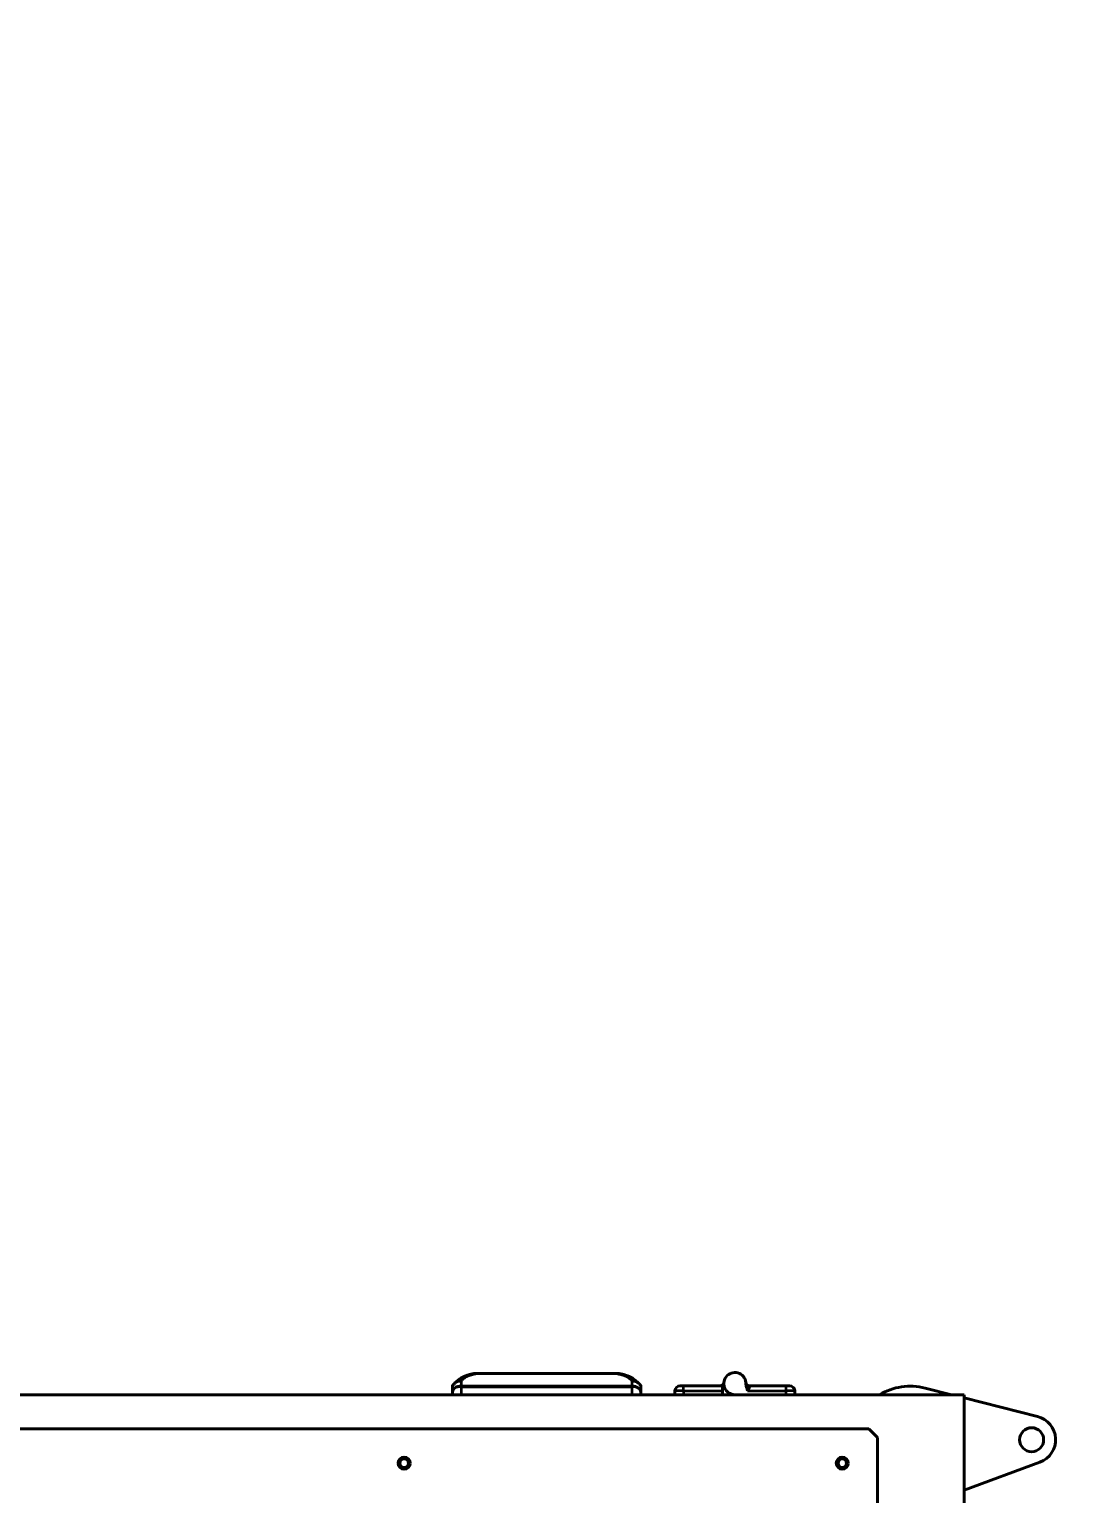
# Model space of a CAD drawing. Header units: millimetres. Extents: x 0 to 11890, y 0 to 8410.
# Drawn here: x 6791 to 7411, y 6522 to 7378 of the extents above; entities that cross this region are included whole.
import ezdxf

# ---------------------------------------------------------------- set-up
doc = ezdxf.new("R2010")
doc.units = ezdxf.units.MM
doc.header["$LTSCALE"] = 10
for name, color, linetype, lineweight in [('가시적인 것(ISO)', 3, 'Continuous', 40), ('가시적인 좁은 것(ISO)', 3, 'Continuous', 35), ('치수(ISO)', 2, 'Continuous', 25)]:
    doc.layers.add(name, color=color, linetype=linetype, lineweight=lineweight)
doc.styles.add('치수 텍스트_PSTEK_POSCO', font='isocp.shx')
doc.dimstyles.new('치수_PSTEK_POSCO', dxfattribs={"dimscale": 10, "dimtxt": 3, "dimasz": 2, "dimexe": 2, "dimexo": 2.5, "dimgap": 1, "dimtad": 1, "dimrnd": 1e-08, "dimdsep": 46, "dimtxsty": '치수 텍스트_PSTEK_POSCO', "dimcen": 0.09, "dimdle": 10, "dimclrd": 7, "dimclre": 7, "dimclrt": 2, "dimadec": 1, "dimazin": 2, "dimtfac": 1, "dimtmove": 0, "dimatfit": 3, "dimfxl": 0, "dimtolj": 1, "dimlwd": -1, "dimlwe": -1, "dimarcsym": 0})

# ---------------------------------------------------------------- blocks, each defined once
blk = doc.blocks.new('*D33')
at = {"layer": 'Defpoints', "color": 0}
for p in [(2184.83, 7619.6), (8116.83, 6944.6), (2184.83, 6219.6)]:
    blk.add_point(p, dxfattribs=at)
at = {"layer": '치수(ISO)', "color": 7}
for p, q in [((2184.83, 6269.6), (2184.83, 7659.6)), ((8116.83, 6994.6), (8116.83, 7659.6)), ((8076.83, 7619.6), (2224.83, 7619.6))]:
    blk.add_line(p, q, dxfattribs=at)
for points in [[(2224.83, 7626.26), (2224.83, 7612.93), (2184.83, 7619.6)], [(8076.83, 7626.26), (8076.83, 7612.93), (8116.83, 7619.6)]]:
    blk.add_solid(points, dxfattribs=at)
at = {"layer": '치수(ISO)', "color": 2, "insert": (5073.92, 7669.62), "char_height": 60, "attachment_point": 4, "style": '치수 텍스트_PSTEK_POSCO'}
blk.add_mtext('\\A1;5932', dxfattribs=at)

msp = doc.modelspace()

# ---------------------------------------------------------------- linework, layer by layer
at = {"layer": '가시적인 것(ISO)'}
for p, q in [((7037.826, 6581.308), (7037.826, 6585.109)), ((7055.429, 6592.097), (7052.026, 6592.097)), ((7127.826, 6591.926), (7057.826, 6591.926)), ((7133.627, 6592.097), (7130.224, 6592.097)), ((7147.826, 6585.109), (7147.826, 6581.308)), ((7172.826, 6584.797), (7170.826, 6584.797)), ((7172.826, 6584.797), (7195.626, 6584.797)), ((7195.626, 6581.797), (7195.626, 6584.797)), ((7211.298, 6584.797), (7232.826, 6584.797)), ((7234.826, 6584.797), (7232.826, 6584.797)), ((6170.326, 6579.597), (7336.826, 6579.597)), ((7037.826, 6579.597), (7037.826, 6581.308)), ((7147.826, 6581.308), (7147.826, 6579.597)), ((7167.826, 6581.797), (7167.826, 6579.597)), ((7195.626, 6579.597), (7195.626, 6581.797)), ((7237.826, 6579.597), (7237.826, 6581.797)), ((7313.918, 6583.526), (7329.434, 6579.597)), ((7336.826, 5809.597), (7336.826, 6579.597)), ((7336.826, 6577.725), (7379.666, 6566.876)), ((7281.076, 6559.597), (6226.076, 6559.597)), ((7281.076, 6559.597), (7286.076, 6554.597)), ((7286.076, 5814.597), (7286.076, 6554.597)), ((7381.063, 6540.166), (7336.826, 6523.892))]:
    msp.add_line(p, q, dxfattribs=at)
for centre, radius in [((7376.23, 6553.305), 7), ((7009.576, 6539.597), 3.5), ((7009.576, 6539.597), 2.458), ((7265.576, 6539.597), 3.5), ((7265.576, 6539.597), 2.458)]:
    msp.add_circle(centre, radius, dxfattribs=at)
for centre, radius, start, end in [((7202.826, 6586.097), 6.5, 357.977759, 270), ((7170.826, 6581.797), 3, 90, 180), ((7194.355, 6586.797), 2, 270, 355.276174), ((7211.298, 6586.797), 2, 234.025126, 269.999092), ((7234.826, 6581.797), 3, 0, 90), ((7305.326, 6549.597), 35, 75.789421, 121.002719), ((7376.23, 6553.305), 14, 290.19741, 75.789421)]:
    msp.add_arc(centre, radius, start, end, dxfattribs=at)
for centre, start_param, end_param in [((7057.826, 6594.513), 4.3898616, 4.712389), ((7127.826, 6594.513), 4.712389, 5.0349164)]:
    msp.add_ellipse(centre, major_axis=(6, 0), ratio=0.4311095, start_param=start_param, end_param=end_param, dxfattribs=at)
for points, knots in [([(7037.826, 6585.109), (7037.826, 6585.109), (7037.826, 6585.109), (7037.826, 6585.109), (7037.826, 6585.109), (7037.826, 6585.109), (7037.826, 6585.109), (7037.826, 6585.109), (7037.826, 6585.109), (7037.827, 6585.109), (7037.827, 6585.11), (7037.839, 6585.121), (7037.888, 6585.17), (7038.108, 6585.387), (7038.259, 6585.537), (7038.596, 6585.866), (7038.69, 6585.957), (7038.885, 6586.147), (7038.98, 6586.238), (7039.084, 6586.337)], [-0.59188901, -0.59188901, -0.59188901, -0.59188901, -0.59141839, -0.59141839, -0.59088562, -0.59088562, -0.58969579, -0.58969579, -0.58600408, -0.58600408, -0.5549564, -0.5549564, -0.29647262, -0.29647262, -0.10710822, -0.10710822, -0.04732978, -0.04732978, -0.000001, -0.000001, -0.000001, -0.000001]), ([(7039.084, 6586.337), (7039.215, 6586.463), (7039.348, 6586.59), (7039.484, 6586.717), (7039.62, 6586.845), (7039.759, 6586.974), (7039.902, 6587.103), (7039.92, 6587.12), (7039.938, 6587.136), (7039.956, 6587.152), (7040.037, 6587.226), (7040.12, 6587.3), (7040.203, 6587.375), (7040.248, 6587.415), (7040.294, 6587.455), (7040.34, 6587.495), (7040.38, 6587.531), (7040.421, 6587.566), (7040.461, 6587.601), (7040.497, 6587.632), (7040.532, 6587.663), (7040.568, 6587.694), (7040.622, 6587.74), (7040.676, 6587.786), (7040.731, 6587.832), (7040.755, 6587.853), (7040.78, 6587.873), (7040.804, 6587.893), (7040.826, 6587.912), (7040.849, 6587.931), (7040.871, 6587.95), (7040.919, 6587.989), (7040.967, 6588.029), (7041.015, 6588.068), (7041.026, 6588.077), (7041.037, 6588.086), (7041.048, 6588.095), (7041.131, 6588.162), (7041.215, 6588.23), (7041.301, 6588.297), (7041.305, 6588.301), (7041.31, 6588.305), (7041.315, 6588.309), (7041.396, 6588.373), (7041.479, 6588.437), (7041.564, 6588.502), (7041.587, 6588.519), (7041.61, 6588.537), (7041.634, 6588.555), (7041.701, 6588.605), (7041.769, 6588.656), (7041.838, 6588.707), (7041.883, 6588.74), (7041.929, 6588.773), (7041.975, 6588.806), (7042.025, 6588.842), (7042.075, 6588.878), (7042.126, 6588.913), (7042.197, 6588.963), (7042.27, 6589.013), (7042.344, 6589.063), (7042.372, 6589.082), (7042.4, 6589.101), (7042.429, 6589.12), (7042.455, 6589.138), (7042.481, 6589.155), (7042.507, 6589.172), (7042.533, 6589.19), (7042.56, 6589.207), (7042.586, 6589.224), (7042.639, 6589.258), (7042.692, 6589.293), (7042.746, 6589.327), (7042.818, 6589.372), (7042.89, 6589.417), (7042.964, 6589.461), (7043.001, 6589.484), (7043.039, 6589.506), (7043.077, 6589.529), (7043.115, 6589.551), (7043.154, 6589.574), (7043.193, 6589.597), (7043.211, 6589.607), (7043.229, 6589.617), (7043.247, 6589.628), (7043.269, 6589.64), (7043.29, 6589.653), (7043.312, 6589.665), (7043.319, 6589.669), (7043.326, 6589.673), (7043.333, 6589.677), (7043.337, 6589.679), (7043.34, 6589.68), (7043.343, 6589.682), (7043.353, 6589.688), (7043.363, 6589.694), (7043.373, 6589.699), (7043.389, 6589.708), (7043.405, 6589.717), (7043.42, 6589.725), (7043.425, 6589.728), (7043.43, 6589.731), (7043.435, 6589.733), (7043.516, 6589.778), (7043.598, 6589.822), (7043.681, 6589.866), (7043.712, 6589.882), (7043.743, 6589.898), (7043.773, 6589.913), (7043.908, 6589.983), (7044.045, 6590.05), (7044.183, 6590.115), (7044.267, 6590.155), (7044.352, 6590.195), (7044.437, 6590.233), (7044.458, 6590.243), (7044.479, 6590.252), (7044.5, 6590.261), (7044.522, 6590.271), (7044.543, 6590.281), (7044.565, 6590.29), (7044.608, 6590.309), (7044.651, 6590.328), (7044.693, 6590.346), (7044.862, 6590.419), (7045.033, 6590.489), (7045.206, 6590.557), (7045.222, 6590.563), (7045.237, 6590.569), (7045.253, 6590.575), (7045.406, 6590.635), (7045.561, 6590.692), (7045.718, 6590.749), (7045.821, 6590.786), (7045.925, 6590.822), (7046.03, 6590.858), (7046.095, 6590.88), (7046.161, 6590.903), (7046.227, 6590.924), (7046.426, 6590.99), (7046.627, 6591.054), (7046.83, 6591.115), (7046.965, 6591.156), (7047.1, 6591.196), (7047.237, 6591.235), (7047.374, 6591.274), (7047.511, 6591.312), (7047.649, 6591.35), (7047.787, 6591.387), (7047.926, 6591.424), (7048.065, 6591.46), (7048.122, 6591.475), (7048.179, 6591.49), (7048.236, 6591.505), (7048.319, 6591.526), (7048.401, 6591.546), (7048.484, 6591.567), (7048.565, 6591.587), (7048.646, 6591.607), (7048.728, 6591.627), (7048.809, 6591.647), (7048.89, 6591.666), (7048.972, 6591.686), (7049.052, 6591.705), (7049.133, 6591.724), (7049.214, 6591.743), (7049.252, 6591.752), (7049.291, 6591.761), (7049.33, 6591.77)], [0.003233251, 0.003233251, 0.003233251, 0.003233251, 0.004199145, 0.004199145, 0.004199145, 0.00516504, 0.00516504, 0.00516504, 0.005286522, 0.005286522, 0.005286522, 0.0058355, 0.0058355, 0.0058355, 0.006130935, 0.006130935, 0.006130935, 0.006389645, 0.006389645, 0.006389645, 0.006613882, 0.006613882, 0.006613882, 0.006949636, 0.006949636, 0.006949636, 0.007096829, 0.007096829, 0.007096829, 0.007232086, 0.007232086, 0.007232086, 0.00751631, 0.00751631, 0.00751631, 0.007579776, 0.007579776, 0.007579776, 0.008062724, 0.008062724, 0.008062724, 0.00808994, 0.00808994, 0.00808994, 0.008545671, 0.008545671, 0.008545671, 0.008671093, 0.008671093, 0.008671093, 0.009028618, 0.009028618, 0.009028618, 0.009261074, 0.009261074, 0.009261074, 0.009511565, 0.009511565, 0.009511565, 0.009861555, 0.009861555, 0.009861555, 0.009994513, 0.009994513, 0.009994513, 0.010115249, 0.010115249, 0.010115249, 0.010235986, 0.010235986, 0.010235986, 0.01047746, 0.01047746, 0.01047746, 0.01079726, 0.01079726, 0.01079726, 0.010960407, 0.010960407, 0.010960407, 0.011125515, 0.011125515, 0.011125515, 0.011201881, 0.011201881, 0.011201881, 0.011293358, 0.011293358, 0.011293358, 0.011322618, 0.011322618, 0.011322618, 0.011335706, 0.011335706, 0.011335706, 0.011378084, 0.011378084, 0.011378084, 0.011443354, 0.011443354, 0.011443354, 0.011462808, 0.011462808, 0.011462808, 0.011801185, 0.011801185, 0.011801185, 0.011926302, 0.011926302, 0.011926302, 0.012474965, 0.012474965, 0.012474965, 0.012810157, 0.012810157, 0.012810157, 0.012892196, 0.012892196, 0.012892196, 0.012977225, 0.012977225, 0.012977225, 0.013143492, 0.013143492, 0.013143492, 0.013799193, 0.013799193, 0.013799193, 0.013858091, 0.013858091, 0.013858091, 0.014439257, 0.014439257, 0.014439257, 0.014823985, 0.014823985, 0.014823985, 0.015064666, 0.015064666, 0.015064666, 0.01578988, 0.01578988, 0.01578988, 0.016272827, 0.016272827, 0.016272827, 0.016755774, 0.016755774, 0.016755774, 0.017238721, 0.017238721, 0.017238721, 0.017436642, 0.017436642, 0.017436642, 0.017721669, 0.017721669, 0.017721669, 0.01800108, 0.01800108, 0.01800108, 0.018279464, 0.018279464, 0.018279464, 0.018555258, 0.018555258, 0.018555258, 0.018687563, 0.018687563, 0.018687563, 0.018687563]), ([(7039.084, 6586.337), (7039.143, 6586.394), (7039.204, 6586.449), (7039.266, 6586.502), (7039.328, 6586.555), (7039.392, 6586.607), (7039.457, 6586.656), (7039.587, 6586.755), (7039.723, 6586.847), (7039.865, 6586.931), (7039.936, 6586.973), (7040.008, 6587.014), (7040.082, 6587.052), (7040.156, 6587.091), (7040.231, 6587.128), (7040.307, 6587.163), (7040.326, 6587.172), (7040.345, 6587.18), (7040.365, 6587.189), (7040.384, 6587.197), (7040.404, 6587.206), (7040.423, 6587.214), (7040.462, 6587.23), (7040.501, 6587.246), (7040.54, 6587.262), (7040.619, 6587.293), (7040.698, 6587.321), (7040.779, 6587.348), (7040.939, 6587.402), (7041.102, 6587.447), (7041.268, 6587.484), (7041.434, 6587.52), (7041.603, 6587.549), (7041.775, 6587.569), (7041.818, 6587.574), (7041.862, 6587.579), (7041.905, 6587.583), (7041.927, 6587.585), (7041.948, 6587.587), (7041.97, 6587.589), (7041.992, 6587.59), (7042.014, 6587.592), (7042.036, 6587.594), (7042.123, 6587.599), (7042.211, 6587.603), (7042.298, 6587.605), (7042.386, 6587.606), (7042.474, 6587.606), (7042.562, 6587.603), (7042.606, 6587.602), (7042.65, 6587.6), (7042.694, 6587.597), (7042.716, 6587.596), (7042.738, 6587.595), (7042.76, 6587.593), (7042.771, 6587.592), (7042.783, 6587.592), (7042.794, 6587.591), (7042.797, 6587.591), (7042.8, 6587.59), (7042.804, 6587.59), (7042.812, 6587.59), (7042.819, 6587.589), (7042.826, 6587.588)], [0, 0, 0, 0, 0.0002668312, 0.0002668312, 0.0002668312, 0.0005336623, 0.0005336623, 0.0005336623, 0.0010673247, 0.0010673247, 0.0010673247, 0.0013341559, 0.0013341559, 0.0013341559, 0.001600987, 0.001600987, 0.001600987, 0.0016676948, 0.0016676948, 0.0016676948, 0.0017344026, 0.0017344026, 0.0017344026, 0.0018678182, 0.0018678182, 0.0018678182, 0.0021346494, 0.0021346494, 0.0021346494, 0.0026683117, 0.0026683117, 0.0026683117, 0.0032019741, 0.0032019741, 0.0032019741, 0.0033353897, 0.0033353897, 0.0033353897, 0.0034020975, 0.0034020975, 0.0034020975, 0.0034688053, 0.0034688053, 0.0034688053, 0.0037356364, 0.0037356364, 0.0037356364, 0.0040024676, 0.0040024676, 0.0040024676, 0.0041358832, 0.0041358832, 0.0041358832, 0.004202591, 0.004202591, 0.004202591, 0.0042359449, 0.0042359449, 0.0042359449, 0.004246368, 0.004246368, 0.004246368, 0.0042692988, 0.0042692988, 0.0042692988, 0.0042692988]), ([(7049.33, 6591.77), (7049.379, 6591.782), (7049.428, 6591.793), (7049.526, 6591.815), (7049.575, 6591.825), (7049.624, 6591.836)], [0.000000133, 0.000000133, 0.000000133, 0.000000133, 0.015182265, 0.015182265, 0.030364354, 0.030364354, 0.030364354, 0.030364354]), ([(7049.624, 6591.836), (7049.715, 6591.855), (7049.805, 6591.873), (7049.895, 6591.89), (7049.987, 6591.907), (7050.079, 6591.924), (7050.17, 6591.939), (7050.263, 6591.955), (7050.356, 6591.969), (7050.449, 6591.983), (7050.5, 6591.99), (7050.55, 6591.997), (7050.601, 6592.003), (7050.673, 6592.013), (7050.746, 6592.022), (7050.819, 6592.03), (7050.888, 6592.037), (7050.957, 6592.044), (7051.026, 6592.051), (7051.054, 6592.053), (7051.082, 6592.056), (7051.111, 6592.058), (7051.148, 6592.061), (7051.186, 6592.064), (7051.223, 6592.067), (7051.24, 6592.068), (7051.258, 6592.07), (7051.275, 6592.071), (7051.289, 6592.072), (7051.302, 6592.073), (7051.316, 6592.074), (7051.33, 6592.075), (7051.344, 6592.075), (7051.357, 6592.076), (7051.375, 6592.077), (7051.392, 6592.078), (7051.41, 6592.079), (7051.42, 6592.08), (7051.43, 6592.081), (7051.44, 6592.081), (7051.489, 6592.084), (7051.537, 6592.086), (7051.586, 6592.088), (7051.641, 6592.09), (7051.697, 6592.092), (7051.752, 6592.094), (7051.759, 6592.094), (7051.766, 6592.094), (7051.772, 6592.094), (7051.818, 6592.095), (7051.863, 6592.096), (7051.909, 6592.096), (7051.957, 6592.097), (7052.006, 6592.097), (7052.055, 6592.097), (7052.1, 6592.097), (7052.146, 6592.097), (7052.191, 6592.096), (7052.196, 6592.096), (7052.202, 6592.096), (7052.207, 6592.096), (7052.212, 6592.095), (7052.218, 6592.095), (7052.223, 6592.095), (7052.228, 6592.095), (7052.233, 6592.095), (7052.239, 6592.095), (7052.244, 6592.095), (7052.249, 6592.095), (7052.254, 6592.095), (7052.26, 6592.095), (7052.265, 6592.094), (7052.27, 6592.094), (7052.31, 6592.093), (7052.351, 6592.092), (7052.391, 6592.091), (7052.428, 6592.09), (7052.465, 6592.088), (7052.501, 6592.087), (7052.535, 6592.085), (7052.569, 6592.084), (7052.602, 6592.082), (7052.633, 6592.08), (7052.663, 6592.079), (7052.693, 6592.077), (7052.72, 6592.075), (7052.747, 6592.074), (7052.774, 6592.072), (7052.798, 6592.07), (7052.822, 6592.069), (7052.846, 6592.067), (7052.866, 6592.066), (7052.887, 6592.064), (7052.908, 6592.063), (7052.926, 6592.061), (7052.943, 6592.06), (7052.962, 6592.06), (7052.97, 6592.059), (7052.979, 6592.059), (7052.988, 6592.059)], [0, 0, 0, 0, 0.0002782366, 0.0002782366, 0.0002782366, 0.0005605541, 0.0005605541, 0.0005605541, 0.0008464323, 0.0008464323, 0.0008464323, 0.001001373, 0.001001373, 0.001001373, 0.0012249284, 0.0012249284, 0.0012249284, 0.0014377087, 0.0014377087, 0.0014377087, 0.0015241652, 0.0015241652, 0.0015241652, 0.0016398396, 0.0016398396, 0.0016398396, 0.0016928743, 0.0016928743, 0.0016928743, 0.0017351528, 0.0017351528, 0.0017351528, 0.0017774767, 0.0017774767, 0.0017774767, 0.0018314305, 0.0018314305, 0.0018314305, 0.001862285, 0.001862285, 0.001862285, 0.0020125759, 0.0020125759, 0.0020125759, 0.0021833571, 0.0021833571, 0.0021833571, 0.0022038293, 0.0022038293, 0.0022038293, 0.0023438397, 0.0023438397, 0.0023438397, 0.002494075, 0.002494075, 0.002494075, 0.0026341018, 0.0026341018, 0.0026341018, 0.0026503416, 0.0026503416, 0.0026503416, 0.0026665889, 0.0026665889, 0.0026665889, 0.0026828443, 0.0026828443, 0.0026828443, 0.0026991084, 0.0026991084, 0.0026991084, 0.0027153818, 0.0027153818, 0.0027153818, 0.0028389585, 0.0028389585, 0.0028389585, 0.0029523794, 0.0029523794, 0.0029523794, 0.003055652, 0.003055652, 0.003055652, 0.0031487834, 0.0031487834, 0.0031487834, 0.0032317941, 0.0032317941, 0.0032317941, 0.0033047538, 0.0033047538, 0.0033047538, 0.0033679015, 0.0033679015, 0.0033679015, 0.0034221447, 0.0034221447, 0.0034221447, 0.0034487741, 0.0034487741, 0.0034487741, 0.0034487741]), ([(7055.925, 6592.059), (7055.873, 6592.066), (7055.822, 6592.073), (7055.649, 6592.091), (7055.534, 6592.097), (7055.428, 6592.097)], [-0.883783758, -0.883783758, -0.883783758, -0.883783758, -0.864738122, -0.864738122, -0.81774663, -0.81774663, -0.81774663, -0.81774663]), ([(7130.224, 6592.097), (7130.089, 6592.097), (7129.95, 6592.087), (7129.784, 6592.067), (7129.756, 6592.063), (7129.728, 6592.059)], [0.677428624, 0.677428624, 0.677428624, 0.677428624, 0.744888063, 0.744888063, 0.758175336, 0.758175336, 0.758175336, 0.758175336]), ([(7132.665, 6592.059), (7132.859, 6592.059), (7133.437, 6592.134), (7134.915, 6592.035), (7135.471, 6591.953), (7136.028, 6591.836)], [-0.44873377, -0.44873377, -0.44873377, -0.44873377, -0.17185275, -0.17185275, -0.00000103, -0.00000103, -0.00000103, -0.00000103]), ([(7136.028, 6591.836), (7136.078, 6591.825), (7136.127, 6591.815), (7136.225, 6591.793), (7136.274, 6591.782), (7136.323, 6591.77)], [0.000001788, 0.000001788, 0.000001788, 0.000001788, 0.015183519, 0.015183519, 0.03036562, 0.03036562, 0.03036562, 0.03036562]), ([(7136.323, 6591.77), (7136.362, 6591.761), (7136.4, 6591.752), (7136.439, 6591.743), (7136.52, 6591.724), (7136.601, 6591.705), (7136.681, 6591.686), (7136.763, 6591.666), (7136.844, 6591.647), (7136.925, 6591.627), (7137.006, 6591.607), (7137.087, 6591.587), (7137.168, 6591.567), (7137.251, 6591.546), (7137.334, 6591.526), (7137.417, 6591.505), (7137.752, 6591.419), (7138.085, 6591.33), (7138.414, 6591.235), (7138.756, 6591.138), (7139.093, 6591.034), (7139.426, 6590.924), (7139.494, 6590.902), (7139.563, 6590.879), (7139.631, 6590.855), (7139.733, 6590.82), (7139.834, 6590.785), (7139.935, 6590.749), (7140.097, 6590.691), (7140.257, 6590.631), (7140.415, 6590.569), (7140.426, 6590.565), (7140.436, 6590.561), (7140.447, 6590.557), (7140.468, 6590.548), (7140.49, 6590.54), (7140.512, 6590.531), (7140.544, 6590.518), (7140.576, 6590.505), (7140.608, 6590.493), (7140.672, 6590.467), (7140.735, 6590.441), (7140.799, 6590.414), (7140.853, 6590.392), (7140.906, 6590.369), (7140.959, 6590.346), (7141.002, 6590.328), (7141.045, 6590.309), (7141.088, 6590.29), (7141.117, 6590.277), (7141.146, 6590.265), (7141.174, 6590.252), (7141.188, 6590.246), (7141.202, 6590.239), (7141.216, 6590.233), (7141.301, 6590.195), (7141.386, 6590.155), (7141.47, 6590.115), (7141.616, 6590.046), (7141.76, 6589.975), (7141.901, 6589.902), (7141.925, 6589.89), (7141.948, 6589.878), (7141.972, 6589.866), (7142.055, 6589.822), (7142.137, 6589.778), (7142.218, 6589.733), (7142.23, 6589.727), (7142.241, 6589.721), (7142.252, 6589.715), (7142.261, 6589.709), (7142.27, 6589.704), (7142.28, 6589.699), (7142.285, 6589.696), (7142.29, 6589.693), (7142.295, 6589.69), (7142.3, 6589.688), (7142.305, 6589.685), (7142.31, 6589.682), (7142.32, 6589.677), (7142.329, 6589.672), (7142.339, 6589.666), (7142.367, 6589.65), (7142.396, 6589.634), (7142.424, 6589.617), (7142.436, 6589.611), (7142.448, 6589.604), (7142.46, 6589.597), (7142.504, 6589.571), (7142.548, 6589.545), (7142.592, 6589.519), (7142.625, 6589.5), (7142.657, 6589.48), (7142.689, 6589.461), (7142.763, 6589.417), (7142.835, 6589.372), (7142.906, 6589.327), (7142.909, 6589.325), (7142.913, 6589.323), (7142.916, 6589.321), (7143.022, 6589.254), (7143.125, 6589.187), (7143.226, 6589.119), (7143.254, 6589.1), (7143.282, 6589.082), (7143.309, 6589.063), (7143.382, 6589.014), (7143.453, 6588.965), (7143.524, 6588.915), (7143.576, 6588.879), (7143.627, 6588.843), (7143.678, 6588.806), (7143.722, 6588.774), (7143.766, 6588.743), (7143.809, 6588.711), (7143.856, 6588.676), (7143.902, 6588.642), (7143.948, 6588.608), (7143.971, 6588.591), (7143.994, 6588.574), (7144.017, 6588.556), (7144.04, 6588.539), (7144.062, 6588.522), (7144.085, 6588.505), (7144.171, 6588.439), (7144.255, 6588.374), (7144.338, 6588.309), (7144.341, 6588.306), (7144.345, 6588.303), (7144.349, 6588.3), (7144.435, 6588.232), (7144.52, 6588.164), (7144.603, 6588.097), (7144.614, 6588.087), (7144.626, 6588.078), (7144.638, 6588.068), (7144.686, 6588.029), (7144.734, 6587.989), (7144.781, 6587.95), (7144.803, 6587.931), (7144.825, 6587.913), (7144.847, 6587.895), (7144.872, 6587.874), (7144.897, 6587.853), (7144.921, 6587.832), (7144.976, 6587.786), (7145.03, 6587.74), (7145.084, 6587.694), (7145.12, 6587.663), (7145.156, 6587.632), (7145.191, 6587.601), (7145.232, 6587.566), (7145.272, 6587.531), (7145.313, 6587.496), (7145.359, 6587.455), (7145.404, 6587.415), (7145.449, 6587.375), (7145.533, 6587.3), (7145.616, 6587.226), (7145.697, 6587.152), (7145.715, 6587.136), (7145.733, 6587.12), (7145.751, 6587.103), (7145.893, 6586.974), (7146.032, 6586.846), (7146.167, 6586.718), (7146.304, 6586.59), (7146.438, 6586.463), (7146.569, 6586.337)], [0, 0, 0, 0, 0.000132875, 0.000132875, 0.000132875, 0.000409796, 0.000409796, 0.000409796, 0.000689222, 0.000689222, 0.000689222, 0.000968866, 0.000968866, 0.000968866, 0.001255397, 0.001255397, 0.001255397, 0.002418546, 0.002418546, 0.002418546, 0.003626436, 0.003626436, 0.003626436, 0.003875465, 0.003875465, 0.003875465, 0.004248709, 0.004248709, 0.004248709, 0.004844331, 0.004844331, 0.004844331, 0.004884079, 0.004884079, 0.004884079, 0.004965439, 0.004965439, 0.004965439, 0.005086547, 0.005086547, 0.005086547, 0.005328764, 0.005328764, 0.005328764, 0.00553487, 0.00553487, 0.00553487, 0.005700532, 0.005700532, 0.005700532, 0.005813197, 0.005813197, 0.005813197, 0.005867123, 0.005867123, 0.005867123, 0.006202047, 0.006202047, 0.006202047, 0.006782063, 0.006782063, 0.006782063, 0.006878157, 0.006878157, 0.006878157, 0.00721921, 0.00721921, 0.00721921, 0.007266496, 0.007266496, 0.007266496, 0.007304764, 0.007304764, 0.007304764, 0.00732705, 0.00732705, 0.00732705, 0.007347585, 0.007347585, 0.007347585, 0.007387604, 0.007387604, 0.007387604, 0.007508713, 0.007508713, 0.007508713, 0.007560329, 0.007560329, 0.007560329, 0.007750929, 0.007750929, 0.007750929, 0.007893939, 0.007893939, 0.007893939, 0.008219986, 0.008219986, 0.008219986, 0.008235362, 0.008235362, 0.008235362, 0.008719795, 0.008719795, 0.008719795, 0.008852523, 0.008852523, 0.008852523, 0.009204228, 0.009204228, 0.009204228, 0.009463177, 0.009463177, 0.009463177, 0.009688661, 0.009688661, 0.009688661, 0.009930878, 0.009930878, 0.009930878, 0.010051986, 0.010051986, 0.010051986, 0.010173094, 0.010173094, 0.010173094, 0.01063631, 0.01063631, 0.01063631, 0.010657527, 0.010657527, 0.010657527, 0.011141961, 0.011141961, 0.011141961, 0.011209703, 0.011209703, 0.011209703, 0.011493975, 0.011493975, 0.011493975, 0.011626394, 0.011626394, 0.011626394, 0.011776572, 0.011776572, 0.011776572, 0.012110827, 0.012110827, 0.012110827, 0.012337126, 0.012337126, 0.012337126, 0.01259526, 0.01259526, 0.01259526, 0.012892149, 0.012892149, 0.012892149, 0.013442277, 0.013442277, 0.013442277, 0.013564126, 0.013564126, 0.013564126, 0.014529867, 0.014529867, 0.014529867, 0.015501858, 0.015501858, 0.015501858, 0.015501858]), ([(7146.569, 6586.337), (7146.51, 6586.394), (7146.449, 6586.449), (7146.387, 6586.502), (7146.325, 6586.555), (7146.261, 6586.607), (7146.196, 6586.656), (7146.065, 6586.755), (7145.929, 6586.847), (7145.788, 6586.931), (7145.717, 6586.973), (7145.645, 6587.014), (7145.571, 6587.052), (7145.497, 6587.091), (7145.422, 6587.128), (7145.346, 6587.163), (7145.327, 6587.172), (7145.307, 6587.18), (7145.288, 6587.189), (7145.269, 6587.197), (7145.249, 6587.206), (7145.23, 6587.214), (7145.191, 6587.23), (7145.152, 6587.246), (7145.112, 6587.262), (7145.034, 6587.293), (7144.954, 6587.321), (7144.874, 6587.348), (7144.714, 6587.402), (7144.551, 6587.447), (7144.385, 6587.484), (7144.218, 6587.52), (7144.049, 6587.549), (7143.877, 6587.569), (7143.834, 6587.574), (7143.791, 6587.579), (7143.748, 6587.583), (7143.726, 6587.585), (7143.704, 6587.587), (7143.683, 6587.589), (7143.661, 6587.59), (7143.639, 6587.592), (7143.617, 6587.594), (7143.53, 6587.599), (7143.442, 6587.603), (7143.355, 6587.605), (7143.267, 6587.606), (7143.179, 6587.606), (7143.091, 6587.603), (7143.047, 6587.602), (7143.003, 6587.6), (7142.959, 6587.597), (7142.937, 6587.596), (7142.915, 6587.595), (7142.892, 6587.593), (7142.881, 6587.592), (7142.87, 6587.592), (7142.859, 6587.591), (7142.856, 6587.591), (7142.852, 6587.59), (7142.849, 6587.59), (7142.841, 6587.59), (7142.834, 6587.589), (7142.826, 6587.588)], [0, 0, 0, 0, 0.0002668383, 0.0002668383, 0.0002668383, 0.0005336766, 0.0005336766, 0.0005336766, 0.0010673532, 0.0010673532, 0.0010673532, 0.0013341915, 0.0013341915, 0.0013341915, 0.0016010298, 0.0016010298, 0.0016010298, 0.0016677393, 0.0016677393, 0.0016677393, 0.0017344489, 0.0017344489, 0.0017344489, 0.001867868, 0.001867868, 0.001867868, 0.0021347063, 0.0021347063, 0.0021347063, 0.0026683829, 0.0026683829, 0.0026683829, 0.0032020595, 0.0032020595, 0.0032020595, 0.0033354787, 0.0033354787, 0.0033354787, 0.0034021882, 0.0034021882, 0.0034021882, 0.0034688978, 0.0034688978, 0.0034688978, 0.0037357361, 0.0037357361, 0.0037357361, 0.0040025744, 0.0040025744, 0.0040025744, 0.0041359935, 0.0041359935, 0.0041359935, 0.0042027031, 0.0042027031, 0.0042027031, 0.0042360579, 0.0042360579, 0.0042360579, 0.0042464813, 0.0042464813, 0.0042464813, 0.0042694127, 0.0042694127, 0.0042694127, 0.0042694127]), ([(7146.569, 6586.337), (7146.673, 6586.238), (7146.767, 6586.147), (7146.963, 6585.958), (7147.056, 6585.866), (7147.393, 6585.537), (7147.544, 6585.387), (7147.764, 6585.17), (7147.814, 6585.121), (7147.825, 6585.11), (7147.826, 6585.109), (7147.826, 6585.109), (7147.826, 6585.109), (7147.826, 6585.109), (7147.826, 6585.109), (7147.826, 6585.109), (7147.826, 6585.109), (7147.826, 6585.109), (7147.826, 6585.109), (7147.826, 6585.109)], [0.000001, 0.000001, 0.000001, 0.000001, 0.04730973, 0.04730973, 0.10705499, 0.10705499, 0.29630508, 0.29630508, 0.55492902, 0.55492902, 0.58599775, 0.58599775, 0.58969143, 0.58969143, 0.59088145, 0.59088145, 0.59141442, 0.59141442, 0.59188518, 0.59188518, 0.59188518, 0.59188518]), ([(7195.53, 6585.179), (7195.705, 6585.305), (7195.861, 6585.463), (7196.109, 6585.813), (7196.205, 6586.008), (7196.298, 6586.311), (7196.321, 6586.416), (7196.337, 6586.531), (7196.339, 6586.543), (7196.342, 6586.565), (7196.343, 6586.575), (7196.344, 6586.588), (7196.345, 6586.591), (7196.346, 6586.6), (7196.346, 6586.605), (7196.347, 6586.611), (7196.347, 6586.614), (7196.347, 6586.62), (7196.348, 6586.621), (7196.348, 6586.624), (7196.348, 6586.624), (7196.348, 6586.624)], [0, 0, 0, 0, 0.06484329, 0.06484329, 0.12852912, 0.12852912, 0.16005484, 0.16005484, 0.1638783, 0.1638783, 0.167216, 0.167216, 0.16882569, 0.16882569, 0.17207345, 0.17207345, 0.17539628, 0.17539628, 0.18280817, 0.18280817, 0.19091764, 0.19091764, 0.19091764, 0.19091764]), ([(7210.159, 6581.797), (7210.158, 6581.817), (7210.156, 6581.852), (7210.114, 6582.549), (7209.926, 6583.172), (7209.573, 6584.28), (7209.293, 6585.047), (7209.322, 6585.868)], [-0.00603588, -0.00603588, -0.00603588, -0.00603588, 0, 0, 0.20345493, 0.20345493, 0.56510623, 0.56510623, 0.56510623, 0.56510623]), ([(7209.305, 6586.624), (7209.305, 6586.625), (7209.305, 6586.626), (7209.307, 6586.608), (7209.307, 6586.605), (7209.308, 6586.598), (7209.308, 6586.594), (7209.309, 6586.582), (7209.31, 6586.576), (7209.312, 6586.554), (7209.314, 6586.537), (7209.319, 6586.505), (7209.321, 6586.489), (7209.332, 6586.423), (7209.342, 6586.373), (7209.388, 6586.185), (7209.438, 6586.048), (7209.594, 6585.728), (7209.719, 6585.551), (7209.946, 6585.319), (7210.032, 6585.245), (7210.123, 6585.179)], [0.00657145, 0.00657145, 0.00657145, 0.00657145, 0.02456859, 0.02456859, 0.02715609, 0.02715609, 0.02963041, 0.02963041, 0.03211493, 0.03211493, 0.03710146, 0.03710146, 0.0421253, 0.0421253, 0.05719753, 0.05719753, 0.10032819, 0.10032819, 0.16393787, 0.16393787, 0.19768502, 0.19768502, 0.19768502, 0.19768502])]:
    msp.add_open_spline(points, degree=3, knots=knots, dxfattribs=at)
msp.add_open_spline([(7196.348, 6586.632), (7196.348, 6586.632), (7196.348, 6586.629), (7196.348, 6586.624)], degree=3, dxfattribs=at)
at = {"layer": '가시적인 좁은 것(ISO)'}
for p, q in [((7042.826, 6587.588), (7042.826, 6584.727)), ((7042.826, 6584.268), (7042.826, 6584.727)), ((7042.826, 6584.727), (7142.826, 6584.727)), ((7042.826, 6584.268), (7042.826, 6579.597)), ((7042.826, 6584.268), (7142.826, 6584.268)), ((7052.988, 6592.059), (7055.925, 6592.059)), ((7129.728, 6592.059), (7132.665, 6592.059)), ((7142.826, 6584.727), (7142.826, 6587.588)), ((7142.826, 6584.727), (7142.826, 6584.268)), ((7142.826, 6579.597), (7142.826, 6584.268)), ((7172.826, 6581.797), (7172.826, 6584.797)), ((7232.826, 6581.797), (7232.826, 6584.797)), ((7172.826, 6581.797), (7167.826, 6581.797)), ((7172.826, 6581.797), (7195.626, 6581.797)), ((7172.826, 6581.797), (7172.826, 6579.597)), ((7210.159, 6581.797), (7232.826, 6581.797)), ((7237.826, 6581.797), (7232.826, 6581.797)), ((7232.826, 6579.597), (7232.826, 6581.797))]:
    msp.add_line(p, q, dxfattribs=at)
for centre in [(7009.576, 6539.597), (7265.576, 6539.597)]:
    msp.add_arc(centre, 3, 350, 260, dxfattribs=at)
for centre, major_axis, ratio, start_param, end_param in [((7042.826, 6581.308), (5, 0), 0.6839043, 1.5707963, 3.1415927), ((7042.826, 6581.308), (5, 0), 0.5920744, 1.5707963, 3.1415927), ((7142.826, 6581.308), (-5, 0), 0.6839043, 3.1415927, 4.712389), ((7142.826, 6581.308), (-5, 0), 0.5920744, 3.1415927, 4.712389)]:
    msp.add_ellipse(centre, major_axis=major_axis, ratio=ratio, start_param=start_param, end_param=end_param, dxfattribs=at)
for points, knots in [([(7052.988, 6592.059), (7052.714, 6591.998), (7052.44, 6591.937), (7052.167, 6591.876), (7052.091, 6591.859), (7052.015, 6591.843), (7051.94, 6591.826), (7051.932, 6591.824), (7051.924, 6591.822), (7051.917, 6591.821), (7051.905, 6591.818), (7051.894, 6591.816), (7051.883, 6591.813), (7051.873, 6591.811), (7051.864, 6591.809), (7051.854, 6591.807), (7051.845, 6591.805), (7051.836, 6591.803), (7051.826, 6591.801), (7051.788, 6591.792), (7051.75, 6591.784), (7051.713, 6591.775), (7051.709, 6591.775), (7051.706, 6591.774), (7051.703, 6591.773), (7051.56, 6591.741), (7051.417, 6591.709), (7051.274, 6591.677), (7051.269, 6591.676), (7051.264, 6591.675), (7051.259, 6591.674), (7050.979, 6591.611), (7050.7, 6591.547), (7050.423, 6591.483), (7050.401, 6591.478), (7050.379, 6591.472), (7050.358, 6591.467), (7050.283, 6591.45), (7050.208, 6591.432), (7050.134, 6591.414), (7050.06, 6591.397), (7049.986, 6591.379), (7049.912, 6591.361), (7049.803, 6591.334), (7049.694, 6591.307), (7049.585, 6591.28), (7049.548, 6591.27), (7049.51, 6591.261), (7049.472, 6591.251), (7049.235, 6591.191), (7049, 6591.128), (7048.769, 6591.064), (7048.718, 6591.049), (7048.666, 6591.035), (7048.615, 6591.02), (7048.401, 6590.959), (7048.19, 6590.895), (7047.983, 6590.829), (7047.921, 6590.809), (7047.86, 6590.789), (7047.799, 6590.769), (7047.733, 6590.748), (7047.668, 6590.726), (7047.604, 6590.703), (7047.572, 6590.693), (7047.541, 6590.682), (7047.51, 6590.671), (7047.479, 6590.66), (7047.448, 6590.649), (7047.418, 6590.638), (7047.415, 6590.637), (7047.411, 6590.636), (7047.408, 6590.635), (7047.35, 6590.614), (7047.293, 6590.593), (7047.236, 6590.571), (7047.167, 6590.546), (7047.099, 6590.52), (7047.032, 6590.493), (7046.982, 6590.474), (7046.933, 6590.454), (7046.885, 6590.435), (7046.812, 6590.405), (7046.74, 6590.375), (7046.669, 6590.345), (7046.64, 6590.332), (7046.61, 6590.319), (7046.581, 6590.306), (7046.571, 6590.302), (7046.561, 6590.297), (7046.552, 6590.293), (7046.532, 6590.285), (7046.513, 6590.276), (7046.494, 6590.267), (7046.437, 6590.241), (7046.38, 6590.215), (7046.324, 6590.189), (7046.294, 6590.175), (7046.265, 6590.161), (7046.236, 6590.146), (7046.156, 6590.107), (7046.077, 6590.068), (7046, 6590.027), (7045.979, 6590.017), (7045.959, 6590.006), (7045.938, 6589.995), (7045.907, 6589.978), (7045.877, 6589.962), (7045.846, 6589.945), (7045.834, 6589.938), (7045.821, 6589.931), (7045.809, 6589.924), (7045.805, 6589.922), (7045.8, 6589.919), (7045.796, 6589.917), (7045.794, 6589.916), (7045.792, 6589.915), (7045.79, 6589.914), (7045.784, 6589.91), (7045.778, 6589.907), (7045.771, 6589.903), (7045.747, 6589.889), (7045.722, 6589.875), (7045.698, 6589.861), (7045.685, 6589.853), (7045.672, 6589.846), (7045.659, 6589.838), (7045.623, 6589.817), (7045.588, 6589.797), (7045.554, 6589.776), (7045.507, 6589.747), (7045.46, 6589.718), (7045.415, 6589.69), (7045.408, 6589.685), (7045.401, 6589.681), (7045.395, 6589.677), (7045.31, 6589.623), (7045.228, 6589.569), (7045.147, 6589.514), (7045.064, 6589.458), (7044.983, 6589.402), (7044.903, 6589.345), (7044.899, 6589.342), (7044.895, 6589.339), (7044.891, 6589.336), (7044.817, 6589.283), (7044.744, 6589.229), (7044.672, 6589.175), (7044.663, 6589.168), (7044.655, 6589.162), (7044.646, 6589.156), (7044.579, 6589.105), (7044.513, 6589.054), (7044.447, 6589.003), (7044.435, 6588.993), (7044.422, 6588.983), (7044.409, 6588.973), (7044.385, 6588.954), (7044.361, 6588.935), (7044.337, 6588.916), (7044.301, 6588.887), (7044.265, 6588.858), (7044.229, 6588.829), (7044.213, 6588.815), (7044.196, 6588.802), (7044.18, 6588.788), (7044.142, 6588.757), (7044.104, 6588.726), (7044.067, 6588.696), (7044.05, 6588.682), (7044.033, 6588.668), (7044.017, 6588.654), (7043.996, 6588.637), (7043.976, 6588.62), (7043.956, 6588.602), (7043.882, 6588.54), (7043.81, 6588.478), (7043.738, 6588.416), (7043.694, 6588.378), (7043.65, 6588.339), (7043.606, 6588.301), (7043.579, 6588.277), (7043.551, 6588.253), (7043.524, 6588.228), (7043.454, 6588.166), (7043.384, 6588.103), (7043.315, 6588.04), (7043.28, 6588.009), (7043.245, 6587.977), (7043.211, 6587.946), (7043.108, 6587.851), (7043.006, 6587.757), (7042.905, 6587.662), (7042.879, 6587.638), (7042.853, 6587.613), (7042.826, 6587.588)], [0, 0, 0, 0, 0.000941226, 0.000941226, 0.000941226, 0.001201193, 0.001201193, 0.001201193, 0.001227264, 0.001227264, 0.001227264, 0.001266185, 0.001266185, 0.001266185, 0.001298681, 0.001298681, 0.001298681, 0.001331177, 0.001331177, 0.001331177, 0.001461161, 0.001461161, 0.001461161, 0.001472717, 0.001472717, 0.001472717, 0.001963622, 0.001963622, 0.001963622, 0.001981148, 0.001981148, 0.001981148, 0.002945433, 0.002945433, 0.002945433, 0.003021715, 0.003021715, 0.003021715, 0.003282008, 0.003282008, 0.003282008, 0.003542231, 0.003542231, 0.003542231, 0.003927245, 0.003927245, 0.003927245, 0.004062017, 0.004062017, 0.004062017, 0.004909056, 0.004909056, 0.004909056, 0.005097908, 0.005097908, 0.005097908, 0.005890867, 0.005890867, 0.005890867, 0.00612767, 0.00612767, 0.00612767, 0.006381772, 0.006381772, 0.006381772, 0.006504499, 0.006504499, 0.006504499, 0.006627225, 0.006627225, 0.006627225, 0.006639885, 0.006639885, 0.006639885, 0.006872678, 0.006872678, 0.006872678, 0.007155595, 0.007155595, 0.007155595, 0.007363584, 0.007363584, 0.007363584, 0.007678194, 0.007678194, 0.007678194, 0.007809907, 0.007809907, 0.007809907, 0.007854489, 0.007854489, 0.007854489, 0.007941877, 0.007941877, 0.007941877, 0.008205599, 0.008205599, 0.008205599, 0.008345395, 0.008345395, 0.008345395, 0.008731939, 0.008731939, 0.008731939, 0.0088363, 0.0088363, 0.0088363, 0.008994563, 0.008994563, 0.008994563, 0.009060163, 0.009060163, 0.009060163, 0.009081753, 0.009081753, 0.009081753, 0.009092955, 0.009092955, 0.009092955, 0.00912574, 0.00912574, 0.00912574, 0.00925683, 0.00925683, 0.00925683, 0.009327206, 0.009327206, 0.009327206, 0.009518765, 0.009518765, 0.009518765, 0.009780407, 0.009780407, 0.009780407, 0.009818111, 0.009818111, 0.009818111, 0.010302942, 0.010302942, 0.010302942, 0.010799923, 0.010799923, 0.010799923, 0.01082464, 0.01082464, 0.01082464, 0.011290828, 0.011290828, 0.011290828, 0.011345653, 0.011345653, 0.011345653, 0.011781734, 0.011781734, 0.011781734, 0.011866099, 0.011866099, 0.011866099, 0.012027187, 0.012027187, 0.012027187, 0.012272639, 0.012272639, 0.012272639, 0.012386176, 0.012386176, 0.012386176, 0.012646356, 0.012646356, 0.012646356, 0.012763545, 0.012763545, 0.012763545, 0.012906512, 0.012906512, 0.012906512, 0.013426705, 0.013426705, 0.013426705, 0.013745356, 0.013745356, 0.013745356, 0.013946774, 0.013946774, 0.013946774, 0.014466737, 0.014466737, 0.014466737, 0.014727167, 0.014727167, 0.014727167, 0.015506409, 0.015506409, 0.015506409, 0.015708978, 0.015708978, 0.015708978, 0.015708978]), ([(7142.826, 6587.588), (7142.8, 6587.613), (7142.774, 6587.638), (7142.748, 6587.662), (7142.647, 6587.757), (7142.545, 6587.851), (7142.442, 6587.946), (7142.407, 6587.977), (7142.373, 6588.009), (7142.338, 6588.04), (7142.269, 6588.103), (7142.199, 6588.166), (7142.129, 6588.228), (7142.101, 6588.253), (7142.074, 6588.277), (7142.047, 6588.301), (7142.003, 6588.339), (7141.959, 6588.378), (7141.915, 6588.416), (7141.843, 6588.478), (7141.771, 6588.54), (7141.697, 6588.602), (7141.677, 6588.619), (7141.657, 6588.636), (7141.637, 6588.653), (7141.62, 6588.667), (7141.603, 6588.681), (7141.586, 6588.696), (7141.549, 6588.726), (7141.511, 6588.757), (7141.473, 6588.788), (7141.457, 6588.801), (7141.441, 6588.814), (7141.425, 6588.827), (7141.365, 6588.876), (7141.305, 6588.925), (7141.244, 6588.973), (7141.232, 6588.982), (7141.22, 6588.991), (7141.208, 6589.001), (7141.142, 6589.053), (7141.075, 6589.104), (7141.007, 6589.156), (7140.999, 6589.161), (7140.992, 6589.167), (7140.984, 6589.173), (7140.911, 6589.227), (7140.837, 6589.282), (7140.761, 6589.336), (7140.758, 6589.338), (7140.755, 6589.341), (7140.752, 6589.343), (7140.673, 6589.399), (7140.593, 6589.455), (7140.511, 6589.511), (7140.429, 6589.567), (7140.345, 6589.622), (7140.259, 6589.677), (7140.252, 6589.681), (7140.245, 6589.685), (7140.238, 6589.69), (7140.193, 6589.718), (7140.146, 6589.747), (7140.099, 6589.776), (7140.064, 6589.797), (7140.028, 6589.818), (7139.992, 6589.839), (7139.98, 6589.847), (7139.967, 6589.854), (7139.955, 6589.861), (7139.931, 6589.875), (7139.906, 6589.889), (7139.882, 6589.903), (7139.875, 6589.907), (7139.869, 6589.91), (7139.863, 6589.914), (7139.859, 6589.915), (7139.856, 6589.917), (7139.852, 6589.919), (7139.85, 6589.921), (7139.847, 6589.922), (7139.844, 6589.924), (7139.832, 6589.931), (7139.819, 6589.938), (7139.807, 6589.945), (7139.774, 6589.963), (7139.741, 6589.981), (7139.708, 6589.998), (7139.69, 6590.008), (7139.671, 6590.018), (7139.653, 6590.027), (7139.572, 6590.07), (7139.489, 6590.112), (7139.404, 6590.153), (7139.379, 6590.165), (7139.354, 6590.177), (7139.329, 6590.189), (7139.301, 6590.202), (7139.272, 6590.215), (7139.244, 6590.229), (7139.217, 6590.241), (7139.189, 6590.253), (7139.162, 6590.266), (7139.148, 6590.272), (7139.134, 6590.278), (7139.121, 6590.285), (7139.107, 6590.291), (7139.093, 6590.297), (7139.079, 6590.303), (7139.076, 6590.304), (7139.074, 6590.305), (7139.072, 6590.306), (7139.042, 6590.319), (7139.013, 6590.332), (7138.984, 6590.345), (7138.865, 6590.395), (7138.744, 6590.445), (7138.621, 6590.493), (7138.543, 6590.524), (7138.464, 6590.554), (7138.384, 6590.584), (7138.338, 6590.601), (7138.291, 6590.618), (7138.245, 6590.635), (7138.116, 6590.681), (7137.986, 6590.725), (7137.854, 6590.769), (7137.784, 6590.792), (7137.714, 6590.815), (7137.643, 6590.838), (7137.445, 6590.901), (7137.243, 6590.961), (7137.037, 6591.02), (7136.979, 6591.037), (7136.921, 6591.053), (7136.863, 6591.07), (7136.639, 6591.132), (7136.411, 6591.192), (7136.181, 6591.251), (7136.138, 6591.262), (7136.095, 6591.273), (7136.052, 6591.284), (7135.949, 6591.31), (7135.845, 6591.335), (7135.741, 6591.361), (7135.667, 6591.379), (7135.593, 6591.397), (7135.519, 6591.414), (7135.444, 6591.432), (7135.37, 6591.45), (7135.295, 6591.467), (7135.27, 6591.473), (7135.244, 6591.479), (7135.218, 6591.485), (7134.945, 6591.549), (7134.67, 6591.612), (7134.394, 6591.674), (7134.386, 6591.676), (7134.379, 6591.677), (7134.371, 6591.679), (7134.229, 6591.711), (7134.087, 6591.743), (7133.945, 6591.774), (7133.905, 6591.783), (7133.866, 6591.792), (7133.827, 6591.801), (7133.817, 6591.803), (7133.808, 6591.805), (7133.798, 6591.807), (7133.789, 6591.809), (7133.779, 6591.811), (7133.77, 6591.813), (7133.757, 6591.816), (7133.744, 6591.819), (7133.731, 6591.822), (7133.725, 6591.823), (7133.719, 6591.824), (7133.713, 6591.826), (7133.638, 6591.843), (7133.562, 6591.859), (7133.486, 6591.876), (7133.212, 6591.937), (7132.938, 6591.998), (7132.665, 6592.059)], [0, 0, 0, 0, 0.000201398, 0.000201398, 0.000201398, 0.000976813, 0.000976813, 0.000976813, 0.001235584, 0.001235584, 0.001235584, 0.001753207, 0.001753207, 0.001753207, 0.001953627, 0.001953627, 0.001953627, 0.002271266, 0.002271266, 0.002271266, 0.002789839, 0.002789839, 0.002789839, 0.00293044, 0.00293044, 0.00293044, 0.003049351, 0.003049351, 0.003049351, 0.003309012, 0.003309012, 0.003309012, 0.003418847, 0.003418847, 0.003418847, 0.003828196, 0.003828196, 0.003828196, 0.003907254, 0.003907254, 0.003907254, 0.004346895, 0.004346895, 0.004346895, 0.00439566, 0.00439566, 0.00439566, 0.004865012, 0.004865012, 0.004865012, 0.004884067, 0.004884067, 0.004884067, 0.005372474, 0.005372474, 0.005372474, 0.005860881, 0.005860881, 0.005860881, 0.00589899, 0.00589899, 0.00589899, 0.006156887, 0.006156887, 0.006156887, 0.006349287, 0.006349287, 0.006349287, 0.006414484, 0.006414484, 0.006414484, 0.006543158, 0.006543158, 0.006543158, 0.006575312, 0.006575312, 0.006575312, 0.006593491, 0.006593491, 0.006593491, 0.006607461, 0.006607461, 0.006607461, 0.006671742, 0.006671742, 0.006671742, 0.006837694, 0.006837694, 0.006837694, 0.006928633, 0.006928633, 0.006928633, 0.007326101, 0.007326101, 0.007326101, 0.007441302, 0.007441302, 0.007441302, 0.007570304, 0.007570304, 0.007570304, 0.007692406, 0.007692406, 0.007692406, 0.007753457, 0.007753457, 0.007753457, 0.007814508, 0.007814508, 0.007814508, 0.007824866, 0.007824866, 0.007824866, 0.007952801, 0.007952801, 0.007952801, 0.008465555, 0.008465555, 0.008465555, 0.008791321, 0.008791321, 0.008791321, 0.008979729, 0.008979729, 0.008979729, 0.009495201, 0.009495201, 0.009495201, 0.009768134, 0.009768134, 0.009768134, 0.010529638, 0.010529638, 0.010529638, 0.010744948, 0.010744948, 0.010744948, 0.011567935, 0.011567935, 0.011567935, 0.011721761, 0.011721761, 0.011721761, 0.012088258, 0.012088258, 0.012088258, 0.012348621, 0.012348621, 0.012348621, 0.01260898, 0.01260898, 0.01260898, 0.012698575, 0.012698575, 0.012698575, 0.013649254, 0.013649254, 0.013649254, 0.013675388, 0.013675388, 0.013675388, 0.014163795, 0.014163795, 0.014163795, 0.014298794, 0.014298794, 0.014298794, 0.014331266, 0.014331266, 0.014331266, 0.014363739, 0.014363739, 0.014363739, 0.014407998, 0.014407998, 0.014407998, 0.014428684, 0.014428684, 0.014428684, 0.014688465, 0.014688465, 0.014688465, 0.015629015, 0.015629015, 0.015629015, 0.015629015]), ([(7211.298, 6584.797), (7211.298, 6584.797), (7211.301, 6584.773), (7211.306, 6584.727), (7211.312, 6584.681), (7211.319, 6584.612), (7211.323, 6584.527), (7211.327, 6584.442), (7211.328, 6584.341), (7211.323, 6584.231), (7211.318, 6584.122), (7211.306, 6584.003), (7211.286, 6583.879), (7211.265, 6583.755), (7211.237, 6583.625), (7211.197, 6583.491), (7211.158, 6583.358), (7211.109, 6583.221), (7211.047, 6583.079), (7210.985, 6582.938), (7210.91, 6582.793), (7210.822, 6582.646), (7210.733, 6582.499), (7210.63, 6582.35), (7210.519, 6582.207), (7210.407, 6582.065), (7210.287, 6581.929), (7210.159, 6581.797)], [0.00000011, 0.00000011, 0.00000011, 0.00000011, 0.11111111, 0.11111111, 0.11111111, 0.22222222, 0.22222222, 0.22222222, 0.33333333, 0.33333333, 0.33333333, 0.44444444, 0.44444444, 0.44444444, 0.55555556, 0.55555556, 0.55555556, 0.66666667, 0.66666667, 0.66666667, 0.77777778, 0.77777778, 0.77777778, 0.88888889, 0.88888889, 0.88888889, 0.99999851, 0.99999851, 0.99999851, 0.99999851])]:
    msp.add_open_spline(points, degree=3, knots=knots, dxfattribs=at)

# ---------------------------------------------------------------- dimensions: what is measured, and where the dimension line sits
at = {"layer": '치수(ISO)', "color": 7}
dim = msp.add_linear_dim(base=(2184.826, 7619.597), p1=(8116.826, 6944.597), p2=(2184.826, 6219.597), angle=180, dimstyle='치수_PSTEK_POSCO', override={"dimscale": 20, "dimtofl": 0, "dimatfit": 1}, dxfattribs=at)
dim.commit()
dim.dimension.update_dxf_attribs({"geometry": '*D33', "text_midpoint": (5150.826, 7619.597), "dimtype": 160})

doc.saveas('drawing.dxf')
